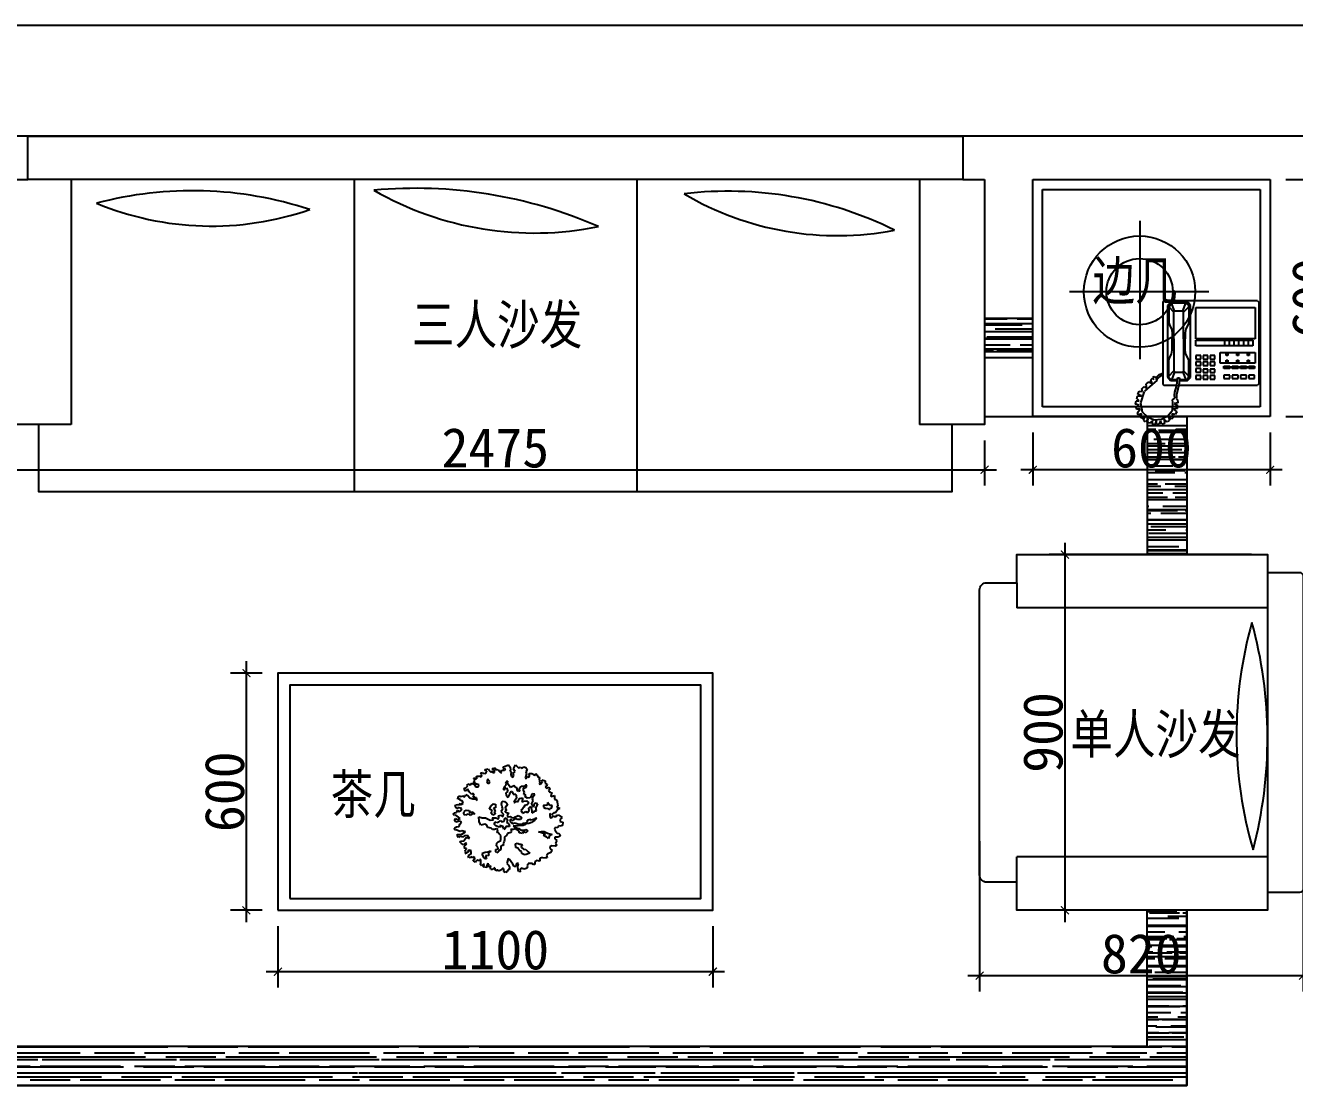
# Model space of a CAD drawing. Extents: x 13886 to 74789, y -750269 to -704302.
# Drawn here: x 62291 to 65501, y -737238 to -734556 of the extents above; entities that cross this region are included whole.
import ezdxf

# ---------------------------------------------------------------- set-up
doc = ezdxf.new("R2010")
doc.units = 0
doc.header["$LTSCALE"] = 10
doc.linetypes.add('TRATTEGGIATA2', pattern=[0.375, 0.25, -0.125])
doc.layers.get('0').update_dxf_attribs({"linetype": 'CONTINUOUS'})
doc.layers.get('DEFPOINTS').update_dxf_attribs({"linetype": 'CONTINUOUS'})
for name, color, linetype in [('__0', 7, 'CONTINUOUS'), ('__2', 30, 'CONTINUOUS'), ('___1', 7, 'CONTINUOUS'), ('____', 45, 'CONTINUOUS'), ('____0', 250, 'CONTINUOUS'), ('____1', 156, 'CONTINUOUS')]:
    doc.layers.add(name, color=color, linetype=linetype)
doc.styles.add('DIM_FONT', font='TXT.shx', dxfattribs={"width": 0.8})
doc.styles.get("Standard").update_dxf_attribs({"font": 'NSimSun.ttf'})
doc.dimstyles.get("Standard").update_dxf_attribs({"dimtxt": 0.18, "dimasz": 0.18, "dimexe": 0.18, "dimexo": 0.0625, "dimgap": 0.09, "dimtad": 0, "dimtih": 1, "dimtoh": 1, "dimdec": 4, "dimzin": 0, "dimtxsty": 'STANDARD', "dimcen": 0.09, "dimazin": 3, "dimtfac": 1, "dimtdec": 4, "dimtofl": 0, "dimtmove": 0, "dimatfit": 3, "dimtolj": 1, "dimtzin": 0})
pattern_1 = [(360, (49432.39, 160305.674), (55.88, 25.4), [381, -50.8, 127, -25.4]), (360, (49466.172, 160318.374), (-25.4, 33.782), [76.2, -8.382, 152.4, -19.05]), (360, (49445.09, 160327.264), (132.08, 17.018), [203.2, -35.56, 101.6, -25.4])]

# ---------------------------------------------------------------- blocks, each defined once
blk = doc.blocks.new('FGHJ')
at = {"layer": '____0'}
for p, q in [((423119.6, -678293.3), (423122.8, -678284.1)), ((423122.8, -678284.1), (423128.3, -678285.5)), ((423069.6, -678315.6), (423073.4, -678309)), ((423073.4, -678309), (423082, -678310.7)), ((423078, -678302.6), (423082.3, -678297.4)), ((423082, -678310.7), (423078, -678302.6)), ((423091.3, -678305.5), (423080.3, -678319.4)), ((423082.3, -678297.4), (423089, -678302.3)), ((423087.8, -678294.5), (423093.3, -678291)), ((423089, -678302.3), (423087.8, -678294.5)), ((423106.6, -678297.4), (423091.3, -678305.5)), ((423093.3, -678291), (423100.3, -678296.8)), ((423099.4, -678287.3), (423105.5, -678285.5)), ((423100.3, -678296.8), (423099.4, -678287.3)), ((423105.5, -678285.5), (423109.2, -678293.3)), ((423124, -678295.9), (423106.6, -678297.4)), ((423109.2, -678293.3), (423112.7, -678285.5)), ((423112.7, -678285.5), (423117.6, -678285)), ((423117.6, -678285), (423119.6, -678293.3)), ((423140.7, -678303.2), (423124, -678295.9)), ((423128.3, -678285.5), (423128.6, -678293.3)), ((423128.6, -678293.3), (423135.2, -678287.6)), ((423135.2, -678287.6), (423139.9, -678289.9)), ((423139.9, -678289.9), (423139, -678298.5)), ((423139, -678298.5), (423145.1, -678291)), ((423153.5, -678315.6), (423140.7, -678303.2)), ((423145.1, -678291), (423149.7, -678295.1)), ((423149.7, -678295.1), (423146.2, -678302.9)), ((423146.2, -678302.9), (423154.3, -678299.4)), ((423158.1, -678302.9), (423154, -678310.7)), ((423154, -678310.7), (423162.4, -678308.1)), ((423154.3, -678299.4), (423158.1, -678302.9)), ((423164.7, -678313.9), (423157.8, -678321.7)), ((423162.4, -678308.1), (423164.7, -678313.9)), ((423067.6, -678337), (423076, -678335.6)), ((423068.2, -678344), (423067.6, -678337)), ((423067.9, -678330.7), (423068.5, -678322.9)), ((423076, -678335.6), (423067.9, -678330.7)), ((423071.3, -678347.2), (423068.2, -678344)), ((423068.5, -678322.9), (423077.7, -678322)), ((423077.7, -678322), (423069.6, -678315.6)), ((423080, -678344.3), (423074.8, -678348)), ((423080.3, -678319.4), (423078.9, -678337.6)), ((423078.9, -678337.6), (423080, -678344.3)), ((423148, -678364.5), (423157.5, -678337.3)), ((423157.5, -678337.3), (423153.5, -678315.6)), ((423157.8, -678321.7), (423166.8, -678321.4)), ((423160.1, -678341.4), (423166.2, -678347.2)), ((423167.9, -678341.4), (423160.1, -678341.4)), ((423167.9, -678327.2), (423160.4, -678331.5)), ((423160.4, -678331.5), (423169.4, -678334.1)), ((423166.8, -678321.4), (423167.9, -678327.2)), ((423169.4, -678334.1), (423167.9, -678341.4)), ((423063.8, -678384.5), (423067.3, -678370)), ((423067.3, -678370), (423070.8, -678356.4)), ((423070.5, -678348.9), (423071.3, -678347.2)), ((423070.8, -678356.4), (423070.5, -678348.9)), ((423074.2, -678362.5), (423070.8, -678376.1)), ((423075.1, -678355.5), (423074.2, -678362.5)), ((423074.8, -678348), (423075.1, -678355.5)), ((423128.8, -678381.1), (423147.7, -678365)), ((423142.2, -678372.6), (423143.7, -678381.6)), ((423148.7, -678376.6), (423142.2, -678372.6)), ((423154.2, -678370.8), (423148.7, -678376.6)), ((423152, -678364.5), (423154.2, -678370.8)), ((423160.7, -678365.4), (423152, -678364.5)), ((423154.9, -678353.5), (423163.3, -678356.7)), ((423164.2, -678353.8), (423154.9, -678353.5)), ((423163.3, -678356.7), (423160.7, -678365.4)), ((423166.2, -678347.2), (423164.2, -678353.8)), ((422872.2, -678382.5), (422875, -678379.7)), ((422872.2, -678579.7), (422872.2, -678382.5)), ((423065, -678379.7), (422875, -678379.7)), ((422896.5, -678395.4), (422882.2, -678395.4)), ((422882.2, -678395.4), (422882.2, -678403.9)), ((422882.2, -678403.9), (422896.5, -678403.9)), ((422896.5, -678403.9), (422896.5, -678395.4)), ((422916.5, -678395.4), (422902.2, -678395.4)), ((422902.2, -678395.4), (422902.2, -678403.9)), ((422902.2, -678403.9), (422916.5, -678403.9)), ((422916.5, -678403.9), (422916.5, -678395.4)), ((422936.5, -678395.4), (422922.2, -678395.4)), ((422922.2, -678395.4), (422922.2, -678403.9)), ((422922.2, -678403.9), (422936.5, -678403.9)), ((422936.5, -678403.9), (422936.5, -678395.4)), ((422942.2, -678395.4), (422942.2, -678403.9)), ((422956.5, -678395.4), (422942.2, -678395.4)), ((422942.2, -678403.9), (422956.5, -678403.9)), ((422956.5, -678403.9), (422956.5, -678395.4)), ((422977.9, -678393.9), (422977.9, -678402.5)), ((422989.3, -678393.9), (422977.9, -678393.9)), ((422977.9, -678402.5), (422989.3, -678402.5)), ((422989.3, -678402.5), (422989.3, -678393.9)), ((422995.1, -678393.9), (422995.1, -678402.5)), ((423006.5, -678393.9), (422995.1, -678393.9)), ((422995.1, -678402.5), (423006.5, -678402.5)), ((423006.5, -678402.5), (423006.5, -678393.9)), ((423023.6, -678393.9), (423012.2, -678393.9)), ((423012.2, -678393.9), (423012.2, -678402.5)), ((423012.2, -678402.5), (423023.6, -678402.5)), ((423023.6, -678402.5), (423023.6, -678393.9)), ((423043.6, -678391.1), (423036.5, -678398.2)), ((423036.5, -678398.2), (423036.5, -678571.1)), ((423042.2, -678395.4), (423040.8, -678401.1)), ((423040.8, -678401.1), (423040.8, -678439.7)), ((423040.8, -678401.1), (423053.6, -678413.9)), ((423047.9, -678392.5), (423042.2, -678395.4)), ((423063.7, -678391.1), (423043.6, -678391.1)), ((423055.1, -678411.1), (423047.9, -678392.5)), ((423047.9, -678392.5), (423063.7, -678392.5)), ((423063.6, -678396.8), (423063.8, -678384.5)), ((423067.9, -678396.8), (423063.6, -678396.8)), ((423068.7, -678385.3), (423067.9, -678396.8)), ((423068.2, -678392.5), (423082.2, -678392.5)), ((423085.1, -678391.1), (423068.3, -678391.1)), ((423070.8, -678376.1), (423068.7, -678385.3)), ((423100.8, -678379.7), (423070, -678379.7)), ((423075.1, -678411.1), (423082.2, -678392.5)), ((423089.3, -678401.1), (423076.5, -678413.9)), ((423082.2, -678392.5), (423087.9, -678395.4)), ((423092.2, -678399.7), (423085.1, -678391.1)), ((423087.9, -678395.4), (423089.3, -678401.1)), ((423089.3, -678401.1), (423089.3, -678439.7)), ((423092.2, -678571.1), (423092.2, -678399.7)), ((423103.6, -678382.5), (423100.8, -678379.7)), ((423103.6, -678579.7), (423103.6, -678382.5)), ((423103.6, -678402.5), (423109.9, -678400.8)), ((423112.2, -678405), (423103.6, -678408.2)), ((423109.9, -678400.8), (423115.7, -678396.2)), ((423116.2, -678401), (423112.2, -678405)), ((423115.7, -678396.2), (423117.2, -678394.2)), ((423119.3, -678398.2), (423116.2, -678401)), ((423117.2, -678391.4), (423128.8, -678381.1)), ((423120.3, -678394.5), (423117.2, -678391.4)), ((423117.2, -678394.2), (423120.3, -678394.5)), ((423124.5, -678400.3), (423119.3, -678398.2)), ((423127.1, -678397.7), (423124.5, -678400.3)), ((423125, -678393.5), (423127.1, -678397.7)), ((423128.6, -678396.2), (423125, -678393.5)), ((423132.3, -678392.2), (423128.6, -678396.2)), ((423129.3, -678383.9), (423132.3, -678392.2)), ((423137.1, -678387.9), (423129.3, -678383.9)), ((423143.7, -678381.6), (423137.1, -678387.9)), ((422880.8, -678432.5), (422965, -678432.5)), ((422880.8, -678458.2), (422880.8, -678432.5)), ((422882.2, -678425.4), (422882.2, -678419.7)), ((422882.2, -678419.7), (422896.5, -678419.7)), ((422896.5, -678425.4), (422882.2, -678425.4)), ((422895, -678439.7), (422895, -678435.4)), ((422895, -678435.4), (422899.3, -678435.4)), ((422896.5, -678419.7), (422896.5, -678425.4)), ((422899.3, -678435.4), (422899.3, -678439.7)), ((422902.2, -678425.4), (422902.2, -678419.7)), ((422902.2, -678419.7), (422916.5, -678419.7)), ((422916.5, -678425.4), (422902.2, -678425.4)), ((422916.5, -678419.7), (422916.5, -678425.4)), ((422920.8, -678439.7), (422920.8, -678435.4)), ((422920.8, -678435.4), (422925, -678435.4)), ((422922.2, -678425.4), (422922.2, -678419.7)), ((422922.2, -678419.7), (422936.5, -678419.7)), ((422936.5, -678425.4), (422922.2, -678425.4)), ((422925, -678435.4), (422925, -678439.7)), ((422936.5, -678419.7), (422936.5, -678425.4)), ((422942.2, -678419.7), (422956.5, -678419.7)), ((422942.2, -678425.4), (422942.2, -678419.7)), ((422956.5, -678425.4), (422942.2, -678425.4)), ((422946.5, -678439.7), (422946.5, -678435.4)), ((422946.5, -678435.4), (422950.8, -678435.4)), ((422950.8, -678435.4), (422950.8, -678439.7)), ((422956.5, -678419.7), (422956.5, -678425.4)), ((422965, -678432.5), (422965, -678458.2)), ((422989.3, -678409.7), (422977.9, -678409.7)), ((422977.9, -678409.7), (422977.9, -678418.2)), ((422977.9, -678418.2), (422989.3, -678418.2)), ((422977.9, -678426.8), (422977.9, -678435.4)), ((422989.3, -678426.8), (422977.9, -678426.8)), ((422977.9, -678435.4), (422989.3, -678435.4)), ((422989.3, -678418.2), (422989.3, -678409.7)), ((422989.3, -678435.4), (422989.3, -678426.8)), ((423006.5, -678409.7), (422995.1, -678409.7)), ((422995.1, -678409.7), (422995.1, -678418.2)), ((422995.1, -678418.2), (423006.5, -678418.2)), ((422995.1, -678426.8), (422995.1, -678435.4)), ((423006.5, -678426.8), (422995.1, -678426.8)), ((422995.1, -678435.4), (423006.5, -678435.4)), ((423006.5, -678418.2), (423006.5, -678409.7)), ((423006.5, -678435.4), (423006.5, -678426.8)), ((423023.6, -678411.1), (423012.2, -678411.1)), ((423012.2, -678411.1), (423012.2, -678419.7)), ((423012.2, -678419.7), (423023.6, -678419.7)), ((423012.2, -678426.8), (423012.2, -678435.4)), ((423023.6, -678426.8), (423012.2, -678426.8)), ((423012.2, -678435.4), (423023.6, -678435.4)), ((423023.6, -678419.7), (423023.6, -678411.1)), ((423023.6, -678435.4), (423023.6, -678426.8)), ((423053.6, -678413.9), (423055.1, -678411.1)), ((423053.6, -678491.1), (423053.6, -678413.9)), ((423075.1, -678411.1), (423055.1, -678411.1)), ((423076.5, -678413.9), (423075.1, -678411.1)), ((423076.5, -678491.1), (423076.5, -678413.9)), ((422965, -678458.2), (422880.8, -678458.2)), ((422899.3, -678439.7), (422895, -678439.7)), ((422895, -678451.1), (422899.3, -678451.1)), ((422895, -678455.4), (422895, -678451.1)), ((422899.3, -678455.4), (422895, -678455.4)), ((422899.3, -678451.1), (422899.3, -678455.4)), ((422925, -678439.7), (422920.8, -678439.7)), ((422920.8, -678455.4), (422920.8, -678451.1)), ((422920.8, -678451.1), (422925, -678451.1)), ((422925, -678455.4), (422920.8, -678455.4)), ((422925, -678451.1), (422925, -678455.4)), ((422950.8, -678439.7), (422946.5, -678439.7)), ((422946.5, -678455.4), (422946.5, -678451.1)), ((422946.5, -678451.1), (422950.8, -678451.1)), ((422950.8, -678455.4), (422946.5, -678455.4)), ((422950.8, -678451.1), (422950.8, -678455.4)), ((422977.9, -678442.5), (422977.9, -678451.1)), ((422989.3, -678442.5), (422977.9, -678442.5)), ((422977.9, -678451.1), (422989.3, -678451.1)), ((422989.3, -678451.1), (422989.3, -678442.5)), ((423006.5, -678442.5), (422995.1, -678442.5)), ((422995.1, -678442.5), (422995.1, -678451.1)), ((422995.1, -678451.1), (423006.5, -678451.1)), ((423006.5, -678451.1), (423006.5, -678442.5)), ((423023.6, -678442.5), (423012.2, -678442.5)), ((423012.2, -678442.5), (423012.2, -678451.1)), ((423012.2, -678451.1), (423023.6, -678451.1)), ((423023.6, -678451.1), (423023.6, -678442.5)), ((423040.8, -678439.7), (423043.6, -678446.8)), ((423043.6, -678446.8), (423047.9, -678453.9)), ((423047.9, -678453.9), (423049.3, -678464)), ((423049.3, -678464), (423049.3, -678491.1)), ((423082.2, -678453.9), (423080.8, -678464)), ((423080.8, -678464), (423080.8, -678491.1)), ((423086.5, -678446.8), (423082.2, -678453.9)), ((423089.3, -678439.7), (423086.5, -678446.8)), ((422880.8, -678491.1), (423023.6, -678491.1)), ((422880.8, -678566.8), (422880.8, -678491.1)), ((422886.5, -678474), (423023.6, -678474)), ((422886.5, -678488.2), (422886.5, -678474)), ((423023.6, -678488.2), (422886.5, -678488.2)), ((422897.9, -678488.2), (422897.9, -678474)), ((422909.3, -678488.2), (422909.3, -678474)), ((422920.8, -678488.2), (422920.8, -678474)), ((422932.2, -678488.2), (422932.2, -678474)), ((422943.6, -678488.2), (422943.6, -678474)), ((422955, -678488.2), (422955, -678474)), ((423023.6, -678474), (423023.6, -678488.2)), ((423023.6, -678491.1), (423023.6, -678566.8)), ((423049.3, -678505.4), (423049.3, -678491.1)), ((423053.6, -678491.1), (423053.6, -678555.4)), ((423076.5, -678491.1), (423076.5, -678555.4)), ((423080.8, -678505.4), (423080.8, -678491.1)), ((423040.8, -678529.7), (423043.6, -678522.5)), ((423043.6, -678522.5), (423047.9, -678515.4)), ((423047.9, -678515.4), (423049.3, -678505.4)), ((423082.2, -678515.4), (423080.8, -678505.4)), ((423086.5, -678522.5), (423082.2, -678515.4)), ((423089.3, -678529.7), (423086.5, -678522.5)), ((423040.8, -678568.2), (423040.8, -678529.7)), ((423040.8, -678568.2), (423053.6, -678555.4)), ((423055.1, -678558.2), (423047.9, -678576.8)), ((423053.6, -678555.4), (423055.1, -678558.2)), ((423075.1, -678558.2), (423055.1, -678558.2)), ((423076.5, -678555.4), (423075.1, -678558.2)), ((423075.1, -678558.2), (423082.2, -678576.8)), ((423089.3, -678568.2), (423076.5, -678555.4)), ((423089.3, -678568.2), (423089.3, -678529.7)), ((422875, -678582.5), (422872.2, -678579.7)), ((422875, -678582.5), (423100.8, -678582.5)), ((423023.6, -678566.8), (422880.8, -678566.8)), ((423036.5, -678571.1), (423042.2, -678578.3)), ((423042.2, -678574), (423040.8, -678568.2)), ((423047.9, -678576.8), (423042.2, -678574)), ((423042.2, -678578.3), (423085.1, -678578.3)), ((423047.9, -678576.8), (423082.2, -678576.8)), ((423082.2, -678576.8), (423087.9, -678574)), ((423085.1, -678578.3), (423092.2, -678571.1)), ((423087.9, -678574), (423089.3, -678568.2)), ((423100.8, -678582.5), (423103.6, -678579.7))]:
    blk.add_line(p, q, dxfattribs=at)
blk = doc.blocks.new('A$C53D713F5')
at = {"layer": '____0', "linetype": 'TRATTEGGIATA2', "ltscale": 40}
for points in [[(351.4, 183.5), (361.1, 176.2), (365.8, 171.7), (370.4, 173.6), (374.4, 169), (369.1, 163.9), (363.2, 163.1), (359.2, 155.4), (353.9, 161.2), (347.4, 155.9), (345.5, 149.5), (359.2, 146.1), (356, 146.1), (362.4, 150.8), (368.3, 142.3), (365.8, 136.4), (358.6, 135.6), (352.7, 136.4), (349.3, 131.6), (346.1, 136.4), (340.8, 132.9), (342.9, 124.6), (351.4, 120.6), (353.3, 115.3), (358.6, 117.9), (357.9, 110.2), (354.6, 106.7), (348, 108.1), (342.1, 106.7), (335.6, 110.2), (332.4, 106.7), (331.7, 101.6), (324.4, 105.4), (318, 112.6), (308.1, 116), (299.6, 116.6), (292.4, 121.9), (295.6, 113.4), (306.8, 110.7), (302.8, 105.4), (306.8, 97.6), (311.3, 102.2), (320.5, 93.1), (325.8, 83.9), (334.3, 90.4), (337.5, 80), (331.1, 78.6), (324.4, 72), (327.7, 68.2), (320.5, 64.8), (316.7, 69.5), (312.7, 62.9), (303.6, 66.9), (296.9, 76), (288.4, 75.4), (287, 68.2), (294.3, 66.1), (304.9, 58.3), (300.1, 54.3), (304.1, 48.4), (302.8, 45.2), (294.3, 47.9), (293.7, 43.9), (295.6, 39.3), (291, 39.3), (285.7, 39.3), (283.3, 36.7), (278.7, 42.5), (277.4, 34), (281.9, 29.4), (274.7, 26.2), (272.1, 29.4), (263.5, 30.2), (259.5, 20.9), (264.3, 21.7), (265.4, 16.9), (255.7, 14.4), (253.1, 19), (245.9, 24.9), (242.6, 20.9), (239.2, 26.8), (234.1, 26.2), (234.1, 18.2), (241.3, 15), (237.3, 11), (231.4, 11.8), (227.4, 17.7), (221.6, 15.8), (217, 21.7), (209.8, 27.5), (213.8, 28.9), (208.5, 19), (199.3, 19), (196.7, 13.7), (201.2, 15), (204.5, 10.4), (202.6, 7.8), (186.2, 0), (180.4, 8.5), (179.6, 17.7), (181.7, 21.7), (176.4, 25.4), (178.3, 33.4), (175.8, 39.9), (171.1, 43.9), (167.8, 36.7), (169.7, 28.9), (163.3, 23.6), (165.9, 19.6), (168.6, 13.7), (162.5, 0), (156.1, 6.5), (150.7, 12.3), (146.2, 8.5), (141.6, 12.3), (133.8, 7.2), (127.2, 9.1), (121.9, 16.9), (127.2, 24.1), (124, 31.3), (127.2, 39.3), (129.1, 45.2), (125.3, 48.4), (120.7, 39.3), (116.8, 43.3), (114.7, 38.6), (116, 30.2), (106.9, 30.2), (97.8, 36.7), (92.5, 30.2), (88.5, 36.1), (86, 41.2), (79.4, 43.9), (81.3, 47.9), (80.1, 56.4), (79.4, 61), (81.3, 62.9), (77.5, 67.4), (69.5, 57.5), (72.1, 51.7), (60.4, 55.1), (60.4, 62.9), (54.5, 66.1), (56.4, 73.3), (60.9, 75.4), (55.1, 81.3), (48.6, 76.7), (47.8, 76.7), (44, 81.9), (49.2, 86.4), (44, 94.4), (40.1, 93.6), (36.8, 97.6), (40.6, 99.5), (41.4, 108.1), (28.9, 104.8), (28.9, 111.3), (28.9, 117.9), (25.1, 119.3), (21.1, 121.9), (20.3, 125.2), (18.4, 135.6), (16.5, 136.9), (17.8, 138.3), (21.6, 145.5), (14.4, 147.4), (11.2, 150), (18.4, 154), (25.1, 163.9), (31.5, 163.9), (40.1, 171.1), (44.6, 166.4), (44.6, 177), (40.1, 182.1), (33.4, 173), (30.9, 177), (23, 177), (20.3, 171.1), (13.9, 172.3), (11.2, 174.9), (2.7, 180.2), (8.5, 184.2), (11.2, 193.9), (0, 196.6), (2.1, 207), (10.6, 209.7), (15.2, 208.3), (17.8, 214.2), (27.5, 215.6), (28.9, 220.1), (26.2, 224.1), (20.3, 233.2), (13.9, 235.3), (9.9, 239.9), (12, 245.2), (17.8, 247.1), (28.3, 247.7), (27.5, 253), (21.6, 258.9), (25.1, 268), (21.1, 274.6), (27, 278.6), (38.2, 277.3), (45.4, 279.8), (44, 287.7), (37.4, 292.9), (41.4, 299.5), (51.3, 304.1), (55.8, 311.3), (54.5, 317.9), (68.9, 319.3), (69.5, 316.6), (79.4, 318.5), (79.4, 322.5), (78.8, 327.6), (80.7, 328.9), (81.3, 328.9), (88.5, 326.5), (96.4, 331), (95.7, 333.5), (96.4, 340.2), (100.4, 340.2), (106.9, 336.9), (118.7, 337.5), (118.7, 339.6), (121.9, 344.1), (121.3, 347.4), (123.2, 352.7), (131.8, 356.5), (144.3, 353.3), (147.5, 360.5), (144.3, 364.5), (150.2, 364.5), (152.8, 359.9), (154.2, 347.9), (152.1, 338.8), (156.1, 335.6), (160, 338.3), (161.4, 347.4), (166.5, 347.9), (171.1, 339.6), (183, 323.8), (187.6, 319.8), (191.4, 337.5), (186.2, 342.8), (182.3, 350), (183, 357.8), (186.8, 357.2)], [(186.8, 357.2), (190, 365), (196.7, 368.3), (202, 364.5), (202, 359.9), (203.3, 354.6), (206.6, 354.6), (212.4, 360.5), (220.2, 363.1), (221.6, 359.9), (224.8, 359.9), (228.8, 362.4), (232.8, 357.2), (232, 351.9), (234.7, 352.7), (241.9, 357.2), (246.4, 357.8), (247.7, 351.9), (245.9, 345.5), (253.1, 349.3), (253.6, 339.6), (259, 338.8), (260.3, 345.5), (260.3, 350.6), (267.5, 350), (269.4, 351.4), (270.7, 345.5), (267.5, 340.2), (272.6, 340.2), (277.9, 345.5), (281.9, 340.2), (280.6, 334.8), (280.6, 329.7), (279.8, 323.1), (284.6, 324.4), (287, 329.7), (291.8, 324.4), (297.7, 328.9), (299.6, 333.5), (301.5, 329.7), (306, 329.7), (302.8, 323.8), (299.6, 317.9), (305.5, 313.2), (308.1, 318.5), (310, 313.9), (315.9, 316.6), (321.8, 317.9), (323.1, 312), (318.6, 306.7), (313.2, 304.1), (313.2, 298.2), (315.9, 291), (318.6, 296.3), (323.9, 291), (323.9, 298.9), (329, 300.8), (330.3, 304.8), (332.4, 297.6), (334.3, 292.9), (330.3, 289.1), (329.8, 285.1), (334.9, 287), (335.6, 280.5), (335.6, 276.5), (331.7, 273.9), (328.4, 270.6), (331.7, 266.7), (335.6, 270.6), (339.6, 273.3), (346.1, 268.7), (352, 262.9), (349.3, 260.8), (338.9, 259.4), (333.6, 253.5), (329.8, 247.7), (318.6, 251.7), (325.8, 241.2), (335.6, 243.1), (342.9, 247.7), (351.4, 243.9), (356, 249), (360.5, 243.1), (360.5, 237.2), (352.7, 238.5), (344.8, 237.2), (333, 229.4), (344.8, 225.4), (351.4, 228.1), (365.1, 222.8), (368.3, 223.5), (370.4, 215.6), (363.2, 211.8), (354.6, 210.4), (352, 203.2), (346.1, 196.6), (352.7, 192.6), (365.1, 196), (370.4, 190.1), (366.4, 183.5), (359.9, 186.7), (351.4, 183.5)]]:
    blk.add_lwpolyline(points, dxfattribs=at)
for points in [[(125.3, 306.8), (131.8, 307.4), (140.3, 302.9), (141.7, 296.3), (146.9, 293.7), (154.2, 284.6), (161.3, 282.5), (162.6, 270), (156.7, 267.5), (147.6, 271.4), (141.7, 271.4), (139, 276.6), (144.2, 278.6), (141.7, 282.5), (134.4, 288.5), (126.6, 289.8), (119.3, 297.6), (113.4, 302.2)], [(251.8, 306.1), (257.7, 310.8), (263.6, 310.1), (263.6, 316), (260.9, 321.8), (264.3, 321.8), (268.8, 317.3), (274.7, 308.1), (274.1, 299.6), (270.7, 300.9), (265.5, 298.3), (256.3, 297.6), (247.2, 293.7), (248.5, 298.3), (255.7, 302.2)], [(90.6, 183.7), (97.1, 190.8), (103.7, 194.7), (107.6, 197.4), (116.1, 200.6), (126, 201.3), (127.9, 204), (135.9, 207.9), (142.3, 207.2), (153.5, 209.2), (160.1, 209.9), (169.9, 208.6), (166.6, 212.5), (158.7, 215.1), (150.2, 217.7), (143.7, 223), (131.8, 223), (127.3, 221.6), (120.1, 226.2), (126.6, 232.1), (134.5, 228.9), (138.4, 234.8), (148.2, 232.1), (150.9, 226.2), (160.1, 221.6), (162.1, 219), (169.9, 221.6), (177.8, 219.7), (175.8, 226.9), (178.5, 231.4), (189, 234.8), (192.9, 241.4), (199.4, 245.9), (199.4, 256.4), (201.3, 262.3), (204, 269.5), (202, 272.2), (205.9, 276.1), (211.8, 278.6), (211.8, 284.6), (212.5, 289.8), (221.6, 295), (221.1, 297.7), (226.3, 300.3), (229.6, 297.1), (228.9, 289.8), (221.6, 287.2), (221.1, 283.9), (223, 282), (226.9, 277.4), (226.3, 268.2), (221.1, 263.6), (217.1, 261), (211.8, 259), (212.5, 254.4), (212.5, 247.8), (211.8, 241.4), (216.4, 236.7), (218.4, 232.1), (225, 230.9), (222.3, 221.6), (226.9, 219), (234.1, 221.6), (240.7, 221.6), (245.3, 217), (256.4, 214.5), (260.4, 206.5), (266.9, 202.6), (280.7, 205.9), (285.9, 193.5), (287.2, 178.3), (276.1, 181), (264.3, 181), (248.5, 189.5), (236.8, 188.2), (241.4, 181), (228.9, 181), (222.3, 185.6), (219.1, 181), (220.4, 174.4), (211.8, 172.5), (204.7, 176.4), (202.7, 168.5), (208.6, 163.2), (209.9, 156.8), (205.4, 150.9), (207.3, 143.6), (209.9, 135.1), (207.3, 124.6), (200, 125.9), (192.9, 131.1), (189.5, 138.4), (194.8, 141.6), (196.8, 148.9), (192.9, 156.1), (198.1, 157.3), (193.5, 162.6), (184.9, 165.9), (189, 171.8), (190.9, 176.4), (187.6, 177.8), (180.4, 176.4), (175.8, 180.3), (168, 181.7), (162.1, 178.3), (153.5, 173.1), (143.7, 177.8), (141.1, 183.7), (145, 186.9), (154.8, 186.9), (159.4, 183.7), (166.6, 186.9), (170.6, 191.5), (176.5, 186.9), (181, 188.9), (180.4, 193.5), (176.5, 196.7), (171.2, 200.6), (165.3, 198.1), (160.7, 200), (150.2, 203.3), (139.1, 202.6), (135.2, 198.1), (127.3, 199.4), (120.8, 195.4), (121.4, 188.9), (113.5, 185.6), (108.3, 187.6), (96.5, 184.2), (93.2, 180.3)], [(49.9, 251.7), (57.1, 245.2), (62.3, 246.5), (66.2, 239.9), (59.7, 237.4), (72.8, 232.1), (83.3, 229.4), (74.2, 228.1), (63.7, 228.1), (53.2, 233.3), (36.8, 237.9), (45.9, 241.3)], [(194.8, 211.1), (198, 218.9), (202, 220.9), (203.2, 215.7), (205.9, 209.8), (215.1, 207.8), (211.8, 211.7), (217.7, 213.7), (228.8, 208.4), (234, 203.9), (233.5, 198), (228.2, 194.7), (226.2, 197.3), (219, 195.4), (211.8, 190.1), (210.5, 194.1), (203.2, 194.1), (199.3, 188.8), (198, 181.6), (192.1, 184.2), (188.8, 192.7), (192.8, 196.6), (184.9, 201.2), (182.3, 211.1)], [(51.9, 149.4), (46.6, 154), (44.6, 149.4), (38.1, 146.8), (37.5, 139.6), (45.3, 138.9), (53.2, 129.1), (53.9, 138.3), (59.1, 139.6), (66.9, 138.3), (66.9, 144.8), (60.3, 148.7)], [(106.3, 164.5), (99, 160.6), (97, 158), (90.6, 157.3), (92.5, 144.8), (87.9, 139.6), (85.3, 133), (94.5, 131.8), (99.7, 136.4), (101.1, 144.8), (107, 135), (102.3, 123.2), (103.6, 116.6), (102.3, 108.1), (96.5, 100.9), (104.3, 99), (107.5, 103.5), (112.2, 113.4), (121.4, 114), (130.5, 108.8), (127.3, 103.5), (133.7, 102.2), (131.8, 94.4), (135.1, 87.1), (134.4, 79.9), (125.9, 77.3), (123.3, 69.4), (128.5, 69.4), (133.7, 74.6), (143, 74.6), (149.5, 82.6), (148.9, 89.8), (152.8, 91), (156.7, 85.8), (156.7, 79.3), (162.6, 78), (167.2, 71.4), (171.8, 74.1), (179, 78), (183.6, 72.1), (188.8, 64.1), (188.2, 56.3), (192.1, 57), (196.1, 63.6), (193.4, 68.8), (198, 72.7), (203.2, 81.2), (202.6, 85.8), (198, 83.9), (192.8, 79.3), (190.9, 84.6), (188.2, 91.7), (194.8, 96.3), (193.4, 103.5), (187.5, 111.4), (184.9, 107.5), (180.9, 100.9), (180.4, 95.1), (177, 89.8), (173.8, 92.4), (170.4, 100.3), (160.6, 100.9), (159.4, 106.8), (158.7, 114.7), (163.3, 121.3), (167.2, 127.8), (165.2, 130.4), (159.4, 124.5), (155.4, 126.5), (151.5, 121.8), (148.2, 115.4), (138.4, 112.7), (137.8, 117.9), (141, 123.2), (137.8, 127.8), (133.2, 123.9), (124.6, 123.2), (116.8, 130.4), (122.7, 137), (130.5, 138.9), (133.7, 144.8), (138.4, 150.8), (143.7, 154.7), (141, 161.2), (138.4, 165.8), (133.7, 163.2), (127.3, 159.9), (120.7, 162.6), (115.4, 156), (116.1, 148.1), (109.5, 141.6), (107.5, 152.8), (106.3, 157.3)], [(231.5, 168.5), (239.9, 171.7), (245.9, 163.8), (241.9, 158.6), (244.5, 155.3), (251.1, 151.4), (245.9, 141.6), (237.4, 133), (230.8, 135), (230.8, 146.8), (236.7, 148.1), (230.1, 156), (235.4, 159.2)], [(301, 168.5), (304.9, 167.8), (310.8, 169.1), (316.7, 173.1), (318, 170.4), (326.5, 169.1), (331.1, 172.4), (337, 171.1), (338.3, 165.8), (337, 159.2), (330.4, 155.3), (321.9, 156), (320.6, 156.7), (319.3, 159.9), (319.3, 164.5), (311.4, 161.2), (304.9, 163.8)], [(259.7, 58.3), (255.7, 63.6), (250.4, 61.6), (249.8, 57), (254.4, 53.1), (256.3, 48.4)]]:
    blk.add_lwpolyline(points, close=True, dxfattribs=at)
blk = doc.blocks.new('_ARCHTICK')
at = {"color": 0, "linetype": 'BYBLOCK', "const_width": 0.15}
blk.add_lwpolyline([(-0.5, -0.5), (0.5, 0.5)], dxfattribs=at)
blk = doc.blocks.new('*D1946')
at = {"layer": '___1', "color": 250, "ltscale": 60}
for p, q in [((62929.6, -736834.7), (62929.6, -736990)), ((64029.6, -736834.7), (64029.6, -736990)), ((64059.6, -736950), (62899.6, -736950))]:
    blk.add_line(p, q, dxfattribs=at)
at = {"layer": 'DEFPOINTS', "color": 0, "ltscale": 60}
for p in [(62929.6, -736794.7), (64029.6, -736794.7), (62929.6, -736950)]:
    blk.add_point(p, dxfattribs=at)
at = {"layer": '___1', "color": 250, "ltscale": 60, "xscale": 20, "yscale": 20, "zscale": 20, "rotation": 180}
blk.add_blockref('_ARCHTICK', (62929.6, -736950), dxfattribs=at)
at = {"layer": '___1', "color": 250, "ltscale": 60, "xscale": 20, "yscale": 20, "zscale": 20}
blk.add_blockref('_ARCHTICK', (64029.6, -736950), dxfattribs=at)
at = {"layer": '___1', "color": 252, "ltscale": 60, "insert": (63479.6, -736895), "char_height": 100, "attachment_point": 5}
blk.add_mtext('\\A1;1100', dxfattribs=at)
blk = doc.blocks.new('*D1947')
at = {"layer": '___1', "color": 250, "ltscale": 60}
for p, q in [((62850, -736824.7), (62850, -736164.7)), ((62889.6, -736194.7), (62810, -736194.7)), ((62889.6, -736794.7), (62810, -736794.7))]:
    blk.add_line(p, q, dxfattribs=at)
at = {"layer": 'DEFPOINTS', "color": 0, "ltscale": 60}
for p in [(62850, -736194.7), (62929.6, -736194.7), (62929.6, -736794.7)]:
    blk.add_point(p, dxfattribs=at)
at = {"layer": '___1', "color": 250, "ltscale": 60, "xscale": 20, "yscale": 20, "zscale": 20}
for p, rotation in [((62850, -736194.7), 90), ((62850, -736794.7), 270)]:
    blk.add_blockref('_ARCHTICK', p, dxfattribs=dict(at, rotation=rotation))
at = {"layer": '___1', "color": 252, "ltscale": 60, "insert": (62795, -736494.7), "char_height": 100, "attachment_point": 5, "rotation": 90}
blk.add_mtext('\\A1;600', dxfattribs=at)
blk = doc.blocks.new('*D1948')
at = {"layer": '___1', "color": 250, "ltscale": 60}
for p, q in [((64704.4, -736620), (64704.4, -737000)), ((65522.4, -736620), (65522.4, -737000)), ((64674.4, -736960), (65552.4, -736960))]:
    blk.add_line(p, q, dxfattribs=at)
at = {"layer": 'DEFPOINTS', "color": 0, "ltscale": 60}
for p in [(64704.4, -736580), (65522.4, -736580), (65522.4, -736960)]:
    blk.add_point(p, dxfattribs=at)
at = {"layer": '___1', "color": 250, "ltscale": 60, "xscale": 20, "yscale": 20, "zscale": 20, "rotation": 180}
blk.add_blockref('_ARCHTICK', (64704.4, -736960), dxfattribs=at)
at = {"layer": '___1', "color": 250, "ltscale": 60, "xscale": 20, "yscale": 20, "zscale": 20}
blk.add_blockref('_ARCHTICK', (65522.4, -736960), dxfattribs=at)
at = {"layer": '___1', "color": 252, "ltscale": 60, "insert": (65113.4, -736905), "char_height": 100, "attachment_point": 5}
blk.add_mtext('\\A1;820', dxfattribs=at)
blk = doc.blocks.new('*D1949')
at = {"layer": '___1', "color": 250, "ltscale": 60}
for p, q in [((64920, -735864.7), (64920, -736824.7)), ((65392.4, -735894.7), (64880, -735894.7)), ((65392.4, -736794.7), (64880, -736794.7))]:
    blk.add_line(p, q, dxfattribs=at)
at = {"layer": 'DEFPOINTS', "color": 0, "ltscale": 60}
for p in [(65432.4, -735894.7), (64920, -736794.7), (65432.4, -736794.7)]:
    blk.add_point(p, dxfattribs=at)
at = {"layer": '___1', "color": 250, "ltscale": 60, "xscale": 20, "yscale": 20, "zscale": 20}
for p, rotation in [((64920, -735894.7), 90), ((64920, -736794.7), 270)]:
    blk.add_blockref('_ARCHTICK', p, dxfattribs=dict(at, rotation=rotation))
at = {"layer": '___1', "color": 252, "ltscale": 60, "insert": (64865, -736344.7), "char_height": 100, "attachment_point": 5, "rotation": 90}
blk.add_mtext('\\A1;900', dxfattribs=at)
blk = doc.blocks.new('*D1950')
at = {"layer": '___1', "color": 250, "ltscale": 60}
for p, q in [((65600, -734915.7), (65600, -735575.5)), ((65479.3, -734945.7), (65640, -734945.7)), ((65479.3, -735545.5), (65640, -735545.5))]:
    blk.add_line(p, q, dxfattribs=at)
at = {"layer": 'DEFPOINTS', "color": 0, "ltscale": 60}
for p in [(65439.3, -734945.7), (65439.3, -735545.5), (65600, -735545.5)]:
    blk.add_point(p, dxfattribs=at)
at = {"layer": '___1', "color": 250, "ltscale": 60, "xscale": 20, "yscale": 20, "zscale": 20}
for p, rotation in [((65600, -734945.7), 90), ((65600, -735545.5), 270)]:
    blk.add_blockref('_ARCHTICK', p, dxfattribs=dict(at, rotation=rotation))
at = {"layer": '___1', "color": 252, "ltscale": 60, "insert": (65545, -735245.6), "char_height": 100, "attachment_point": 5, "rotation": 90}
blk.add_mtext('\\A1;600', dxfattribs=at)
blk = doc.blocks.new('*D1951')
at = {"layer": '___1', "color": 250, "ltscale": 60}
for p, q in [((64838.9, -735585.5), (64838.9, -735720)), ((65439.3, -735585.5), (65439.3, -735720)), ((65469.3, -735680), (64808.9, -735680))]:
    blk.add_line(p, q, dxfattribs=at)
at = {"layer": 'DEFPOINTS', "color": 0, "ltscale": 60}
for p in [(64838.9, -735545.5), (65439.3, -735545.5), (64838.9, -735680)]:
    blk.add_point(p, dxfattribs=at)
at = {"layer": '___1', "color": 250, "ltscale": 60, "xscale": 20, "yscale": 20, "zscale": 20, "rotation": 180}
blk.add_blockref('_ARCHTICK', (64838.9, -735680), dxfattribs=at)
at = {"layer": '___1', "color": 250, "ltscale": 60, "xscale": 20, "yscale": 20, "zscale": 20}
blk.add_blockref('_ARCHTICK', (65439.3, -735680), dxfattribs=at)
at = {"layer": '___1', "color": 252, "ltscale": 60, "insert": (65139.1, -735625), "char_height": 100, "attachment_point": 5}
blk.add_mtext('\\A1;600', dxfattribs=at)
blk = doc.blocks.new('*D1952')
at = {"layer": '___1', "color": 250, "ltscale": 60}
for p, q in [((62242.1, -735605.7), (62242.1, -735720)), ((64717.1, -735605.7), (64717.1, -735720)), ((62212.1, -735680), (64747.1, -735680))]:
    blk.add_line(p, q, dxfattribs=at)
at = {"layer": 'DEFPOINTS', "color": 0, "ltscale": 60}
for p in [(62242.1, -735565.7), (64717.1, -735565.7), (64717.1, -735680)]:
    blk.add_point(p, dxfattribs=at)
at = {"layer": '___1', "color": 250, "ltscale": 60, "xscale": 20, "yscale": 20, "zscale": 20, "rotation": 180}
blk.add_blockref('_ARCHTICK', (62242.1, -735680), dxfattribs=at)
at = {"layer": '___1', "color": 250, "ltscale": 60, "xscale": 20, "yscale": 20, "zscale": 20}
blk.add_blockref('_ARCHTICK', (64717.1, -735680), dxfattribs=at)
at = {"layer": '___1', "color": 252, "ltscale": 60, "insert": (63479.6, -735625), "char_height": 100, "attachment_point": 5}
blk.add_mtext('\\A1;2475', dxfattribs=at)

msp = doc.modelspace()

# ---------------------------------------------------------------- hatches: boundary and pattern name
at = {"layer": '__2'}
h = msp.add_hatch(dxfattribs=at)
h.set_pattern_fill('AR-RROOF,_O', color=250, angle=180)
h.set_pattern_definition(pattern_1)
h.paths.add_polyline_path([(64838.9, -735396.3), (64838.9, -735296.3), (64717.1, -735296.3), (64717.1, -735396.3)])
h = msp.add_hatch(dxfattribs=at)
h.set_pattern_fill('AR-RROOF,_O', color=250, angle=180)
h.set_pattern_definition(pattern_1)
h.paths.add_polyline_path([(65128.2, -735894.7), (65228.2, -735894.7), (65228.2, -735556.9), (65128.2, -735556.9)])
h = msp.add_hatch(dxfattribs=at)
h.set_pattern_fill('AR-RROOF,_O', color=250, angle=180)
h.set_pattern_definition([(360, (49117.69, 160267.34), (55.88, 25.4), [381, -50.8, 127, -25.4]), (360, (49151.47, 160280.04), (-25.4, 33.782), [76.2, -8.382, 152.4, -19.05]), (360, (49130.389, 160288.929), (132.08, 17.018), [203.2, -35.56, 101.6, -25.4])])
h.paths.add_polyline_path([(65128.2, -737138.2), (61893.5, -737138.2), (61893.5, -736794.7), (61793.5, -736794.7), (61793.5, -737238.2), (65228.2, -737238.2), (65228.2, -736794.7), (65128.2, -736794.7)])

# ---------------------------------------------------------------- linework, layer by layer
at = {"ltscale": 60}
for p, q in [((66889.4, -734555.7), (53584.4, -734555.7)), ((66609.4, -734835.7), (57374.4, -734835.7))]:
    msp.add_line(p, q, dxfattribs=at)
at = {"layer": '____', "ltscale": 60}
for p, q in [((64838.9, -735545.5), (64838.9, -734945.7)), ((64838.9, -734945.7), (65439.3, -734945.7)), ((65439.3, -734945.7), (65439.3, -735545.5)), ((65439.3, -735545.5), (64838.9, -735545.5))]:
    msp.add_line(p, q, dxfattribs=at)
at = {"layer": '____', "ltscale": 5}
for p, q in [((65228.2, -737238.2), (65228.2, -736794.7)), ((61793.5, -737238.2), (65228.2, -737238.2))]:
    msp.add_line(p, q, dxfattribs=at)
at = {"layer": '____', "ltscale": 60}
for points in [[(64717.1, -734945.7), (64717.1, -735565.7), (64634.6, -735565.7), (64634.6, -735735.7), (62324.6, -735735.7), (62324.6, -735565.7), (62242.1, -735565.7), (62242.1, -734945.7), (62297.1, -734945.7), (62297.1, -734835.7), (64662.1, -734835.7), (64662.1, -734945.7)], [(62929.6, -736794.7), (64029.6, -736794.7), (64029.6, -736194.7), (62929.6, -736194.7)]]:
    msp.add_lwpolyline(points, close=True, dxfattribs=at)
at = {"layer": '____', "ltscale": 5}
for points in [[(64717.1, -735296.3), (64838.9, -735296.3)], [(65228.2, -735545.5), (65228.2, -735894.7)]]:
    msp.add_lwpolyline(points, dxfattribs=at)
at = {"layer": '____', "ltscale": 60}
for points in [[(64717.1, -735545.5), (65228.2, -735545.5), (65228.2, -735894.7)], [(65228.2, -736794.7), (65228.2, -737238.2), (61793.5, -737238.2), (61793.5, -736794.7)]]:
    msp.add_lwpolyline(points, dxfattribs=at)
msp.add_lwpolyline([(64704.4, -736705.5), (64704.4, -735984, -0.414214), (64722.4, -735966), (64758.4, -735966), (64798.5, -735966), (64798.5, -735894.7), (65432.4, -735894.7), (65432.4, -735939.7), (65513.4, -735939.7, -0.414214), (65522.4, -735948.7), (65522.4, -736740.8, -0.414214), (65513.4, -736749.8), (65432.4, -736749.8), (65432.4, -736794.7), (64798.5, -736794.7), (64798.5, -736723.5), (64758.4, -736723.5), (64722.4, -736723.5, -0.414214)], format="xyb", close=True, dxfattribs=at)
msp.add_circle((65109.1, -735229.4), 140.8, dxfattribs=at)
at = {"layer": '____0'}
for p, q in [((64662.1, -734945.7), (62297.1, -734945.7)), ((62407.1, -734945.7), (62407.1, -735565.7)), ((63122.1, -734945.7), (63122.1, -735735.7)), ((63837.1, -734945.7), (63837.1, -735735.7)), ((64552.1, -734945.7), (64552.1, -735565.7)), ((64863.9, -735520.5), (64863.9, -734970.7)), ((64863.9, -734970.7), (65414.3, -734970.7)), ((65414.3, -734970.7), (65414.3, -735520.5)), ((65110, -735050.6), (65110, -735400.1)), ((64931.4, -735229.3), (65284.6, -735229.3)), ((65414.3, -735520.5), (64863.9, -735520.5)), ((62407.1, -735565.7), (62324.6, -735565.7)), ((64634.6, -735565.7), (64552.1, -735565.7)), ((65432.4, -735939.7), (65432.4, -736749.8)), ((64798.5, -735966), (64798.5, -736029.7)), ((65432.4, -736029.7), (64798.5, -736029.7)), ((64798.5, -736723.5), (64798.5, -736659.8)), ((65432.4, -736659.8), (64798.5, -736659.8)), ((65128.2, -737138.2), (65128.2, -736794.7)), ((61893.5, -737138.2), (65128.2, -737138.2))]:
    msp.add_line(p, q, dxfattribs=at)
for points in [[(64717.1, -735396.3), (64838.9, -735396.3)], [(65128.2, -735545.5), (65128.2, -735894.7)]]:
    msp.add_lwpolyline(points, dxfattribs=at)
msp.add_lwpolyline([(62959.6, -736764.7), (63999.6, -736764.7), (63999.6, -736224.7), (62959.6, -736224.7)], close=True, dxfattribs=at)
msp.add_circle((65109.1, -735229.4), 83.8, dxfattribs=at)
for centre, radius, start, end in [((62713.6, -735920.9), 946.8, 71.7541, 104.8735), ((63278.3, -736118.4), 1150.4, 66.3235, 95.2769), ((63578.1, -734266.9), 814.2, 240.1162, 281.4842), ((64068.3, -735922.1), 946.8, 63.6303, 96.7498), ((64344.3, -734326), 761.7, 239.4406, 280.9395), ((62761.3, -734301.8), 761.7, 247.5644, 289.0632), ((66397.9, -736349.2), 1043.7, 164.2611, 196.2948), ((64317.7, -736359.3), 1114.9, 345.3084, 15.2475)]:
    msp.add_arc(centre, radius, start, end, dxfattribs=at)

# ---------------------------------------------------------------- block references
at = {"layer": '__0', "color": 1, "xscale": 1.049999999988358, "yscale": 1.050000000046566, "zscale": 1.05, "rotation": 180}
msp.add_blockref('FGHJ', (509426.4, -1447764.5), dxfattribs=at)
at = {"layer": '____1', "linetype": 'CONTINUOUS', "xscale": 0.7412491228897125, "yscale": 0.7412491231225431, "zscale": 0.7412491232555966, "rotation": 180}
msp.add_blockref('A$C53D713F5', (63650.7, -736426.3), dxfattribs=at)

# ---------------------------------------------------------------- texts
at = {"layer": '__2', "char_height": 98.633, "attachment_point": 1, "style": 'DIM_FONT'}
for s, insert in [('{\\fSimSun|b0|i0|c134|p2;边几}', (64989.8, -735152)), ('{\\fSimSun|b0|i0|c134|p2;三人沙发}', (63268.9, -735263.4)), ('{\\fSimSun|b0|i0|c134|p2;单人沙发}', (64934.2, -736299.4)), ('{\\fSimSun|b0|i0|c134|p2;茶几}', (63062.9, -736451.6))]:
    msp.add_mtext(s, dxfattribs=dict(at, insert=insert))

# ---------------------------------------------------------------- dimensions: what is measured, and where the dimension line sits
at = {"layer": '___1', "ltscale": 60}
for base, p1, p2, picture, middle in [((65600, -735545.5), (65439.3, -734945.7), (65439.3, -735545.5), '*D1950', (65545, -735245.6)), ((64920, -736794.7), (65432.4, -735894.7), (65432.4, -736794.7), '*D1949', (64865, -736344.7)), ((62850, -736194.7), (62929.6, -736794.7), (62929.6, -736194.7), '*D1947', (62795, -736494.7))]:
    dim = msp.add_linear_dim(base=base, p1=p1, p2=p2, angle=90, dimstyle='STANDARD', override={"dimtxt": 100, "dimasz": 20, "dimexe": 40, "dimexo": 40, "dimgap": 5, "dimtad": 1, "dimtih": 0, "dimtoh": 0, "dimdec": 0, "dimrnd": 5, "dimblk1": 'ARCHTICK', "dimblk2": 'ARCHTICK', "dimsah": 1, "dimdle": 30, "dimclrd": 250, "dimclre": 250, "dimclrt": 252, "dimtdec": 0, "dimtmove": 1, "dimldrblk": 'ARCHTICK', "dimfxl": 15, "dimarcsym": 1}, dxfattribs=at)
    dim.commit()
    dim.dimension.update_dxf_attribs({"geometry": picture, "text_midpoint": middle})
for base, p1, p2, picture, middle in [((64717.1, -735680), (62242.1, -735565.7), (64717.1, -735565.7), '*D1952', (63479.6, -735625)), ((64838.9, -735680), (65439.3, -735545.5), (64838.9, -735545.5), '*D1951', (65139.1, -735625)), ((65522.4, -736960), (64704.4, -736580), (65522.4, -736580), '*D1948', (65113.4, -736905)), ((62929.6, -736950), (64029.6, -736794.7), (62929.6, -736794.7), '*D1946', (63479.6, -736895))]:
    dim = msp.add_linear_dim(base=base, p1=p1, p2=p2, dimstyle='STANDARD', override={"dimtxt": 100, "dimasz": 20, "dimexe": 40, "dimexo": 40, "dimgap": 5, "dimtad": 1, "dimtih": 0, "dimtoh": 0, "dimdec": 0, "dimrnd": 5, "dimblk1": 'ARCHTICK', "dimblk2": 'ARCHTICK', "dimsah": 1, "dimdle": 30, "dimclrd": 250, "dimclre": 250, "dimclrt": 252, "dimtdec": 0, "dimtmove": 1, "dimldrblk": 'ARCHTICK', "dimfxl": 15, "dimarcsym": 1}, dxfattribs=at)
    dim.commit()
    dim.dimension.update_dxf_attribs({"geometry": picture, "text_midpoint": middle})

doc.saveas('drawing.dxf')
